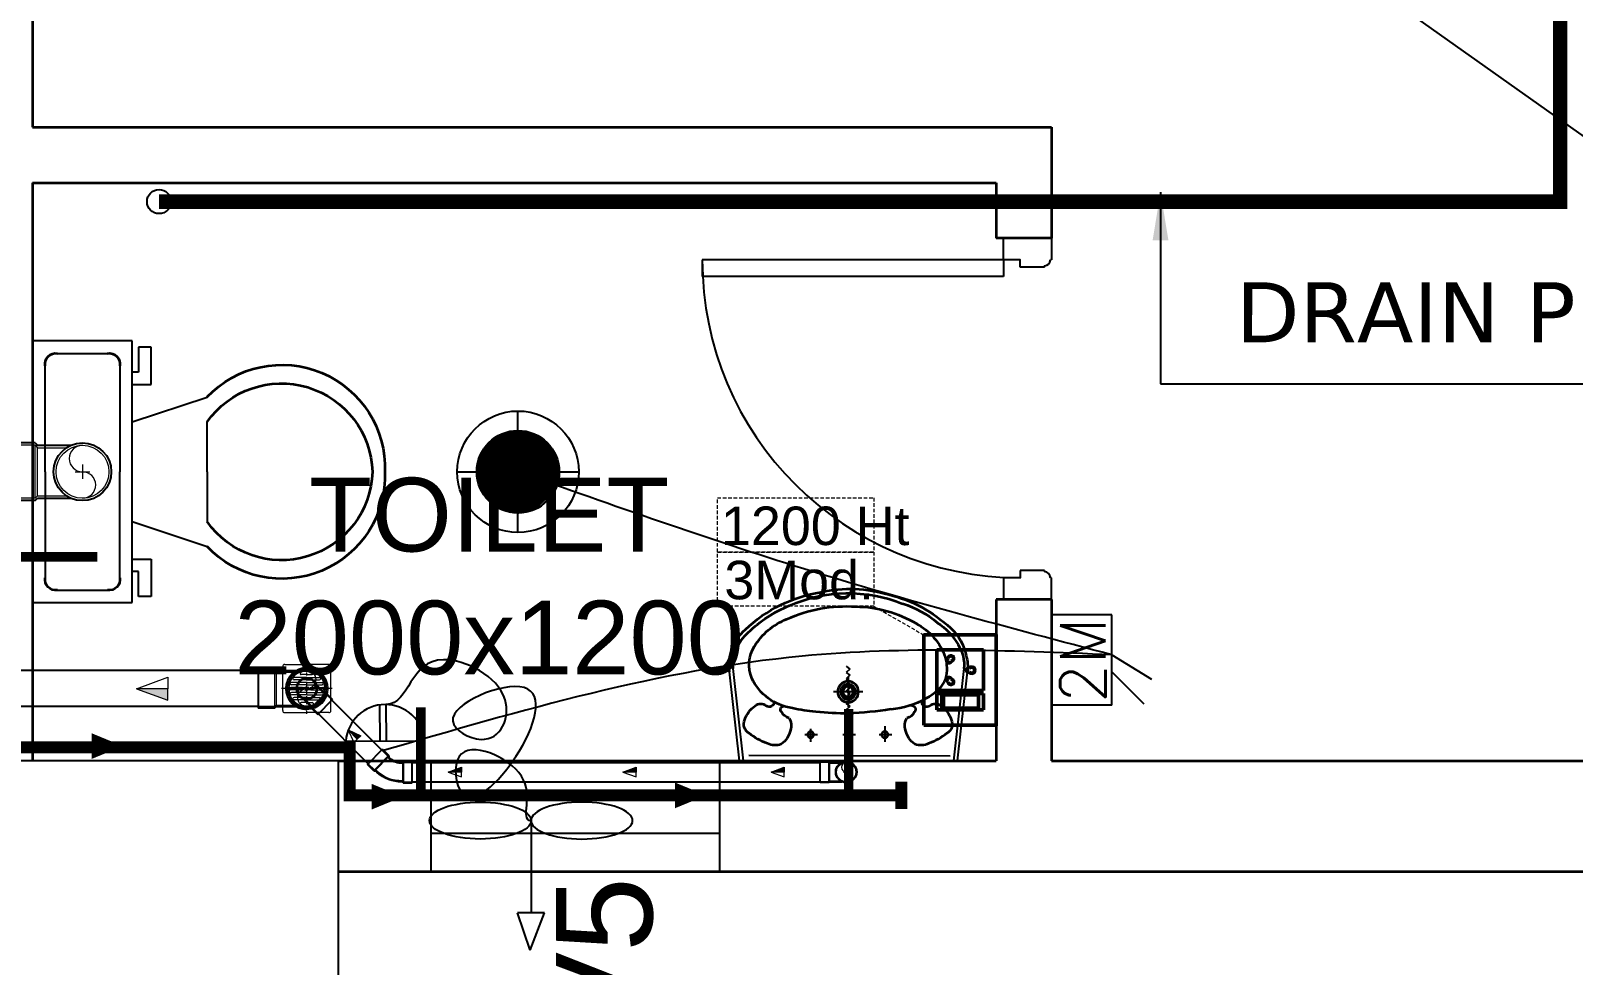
# Model space of a CAD drawing. Extents: x 3550807 to 4078732, y -628171 to -515859.
# Drawn here: x 3671651 to 3674852, y -608060 to -606121 of the extents above; entities that cross this region are included whole.
import ezdxf
from ezdxf import colors
from ezdxf.entities.mleader import LeaderData, LeaderLine
from ezdxf.math import Vec2, Vec3

# ---------------------------------------------------------------- set-up
doc = ezdxf.new("R2010")
doc.units = 0
doc.header["$LTSCALE"] = 6
doc.header["$MEASUREMENT"] = 0
for name, pattern in [('1', [0]), ('AI9-LType1', [1.875, 1.25, -0.625]), ('CENTER2', [1.125, 0.75, -0.125, 0.125, -0.125]), ('DASHED2', [0.375, 0.25, -0.125])]:
    doc.linetypes.add(name, pattern=pattern)
doc.layers.get('0').update_dxf_attribs({"linetype": 'CONTINUOUS'})
for name, color, linetype, lineweight in [('22-FTfix', 8, 'CONTINUOUS', 9), ('ELE-1 NO 6-16A RAW POWER SOCKET', 1, 'CONTINUOUS', 0), ('PHE-SP', 1, 'CONTINUOUS', 0), ('PL-SOFT  WATER SUPPLY PIPE', 162, 'CONTINUOUS', 9), ('PL-WATER PIPING', 1, 'CONTINUOUS', 9), ('WALL', 10, 'CONTINUOUS', 35), ('WALL LINE', 7, 'CONTINUOUS', 35)]:
    doc.layers.add(name, color=color, linetype=linetype, lineweight=lineweight)
for name, color, linetype in [('AC-AHU', 7, 'CONTINUOUS'), ('COL', 5, 'CONTINUOUS'), ('DIM', 7, 'CONTINUOUS'), ('DOOR', 44, 'CONTINUOUS'), ('ELE-12W LED', 1, 'CONTINUOUS'), ('ELE-12W LED @ 1', 1, 'CONTINUOUS'), ('ELE-2M RAW P.SB', 40, 'CONTINUOUS'), ('ELE-EXHAUST FAN', 10, 'CONTINUOUS'), ('JOINERY', 7, 'CONTINUOUS'), ('MEP_HVAC_DRAIN_PIPE', 7, 'CONTINUOUS'), ('MEP_HVAC_TEXT', 7, 'CONTINUOUS'), ('phe-text', 1, 'CONTINUOUS'), ('PL- WASTE PIPE', 6, 'CONTINUOUS'), ('PL-SOIL PIPE', 1, 'CONTINUOUS'), ('TEXT', 5, 'CONTINUOUS'), ('Window', 161, 'CONTINUOUS')]:
    doc.layers.add(name, color=color, linetype=linetype)
doc.layers.add('CFT_LOOPING', color=7, linetype='1', lineweight=0, true_color=0xd6d600)
doc.layers.add('ELE-LIGHTING WIRING', color=7, linetype='CONTINUOUS', true_color=0x63d7b6)
doc.styles.add('ARIAL', font='arial.ttf')
doc.styles.get("Standard").update_dxf_attribs({"font": 'SIMPLEX'})
doc.styles.add('VERDANA', font='verdana.ttf')
doc.dimstyles.new('TEXT', dxfattribs={"dimscale": 0, "dimtxt": 500, "dimasz": 100, "dimexe": 75, "dimexo": 100, "dimgap": 50, "dimtad": 0, "dimdec": 0, "dimzin": 0, "dimdsep": 46, "dimtxsty": 'ARIAL', "dimblk": 'OBLIQUE', "dimcen": 0.09, "dimdle": 100, "dimclrd": 256, "dimclre": 256, "dimclrt": 6, "dimadec": 0, "dimazin": 0, "dimtfac": 1, "dimtdec": 0, "dimtofl": 0, "dimtmove": 2, "dimatfit": 3, "dimfxl": 0, "dimfrac": 2, "dimtolj": 1, "dimtzin": 0, "dimarcsym": 0})

# ---------------------------------------------------------------- blocks, each defined once
blk = doc.blocks.new('750')
at = {"layer": 'DOOR', "color": 8}
for p, q in [((-50, 705), (-47.5, 705)), ((-35, 690), (-35, 692.5)), ((50, 45), (50, 80)), ((50, 80), (675, 80)), ((675, 45), (675, 80)), ((-50, 45), (-47.5, 45)), ((-35, 60), (-35, 57.5)), ((50, 45), (675, 45))]:
    blk.add_line(p, q, dxfattribs=at)
for points in [[(15, 690), (15, 705), (50, 705), (50, 750), (-50, 750), (-50, 705)], [(-35, 690), (15, 690)], [(15, 60), (15, 45), (50, 45), (50, 0), (-50, 0), (-50, 45)], [(-35, 60), (15, 60)]]:
    blk.add_lwpolyline(points, dxfattribs=at)
for centre, radius, start, end in [((-35, 705), 12.5, 180, 270), ((15, 45), 660, 0, 90), ((-35, 45), 12.5, 90, 180)]:
    blk.add_arc(centre, radius, start, end, dxfattribs=at)
blk = doc.blocks.new('rhej')
at = {"color": 8, "lineweight": 25}
for p, q in [((271.6, 188.9), (271.6, 266.4)), ((271.6, 266.4), (297.5, 266.4)), ((297.5, 266.4), (297.5, 214.7)), ((310.4, 279.4), (310.4, -263.7)), ((517.3, 279.4), (310.4, 279.4)), ((517.3, 7.8), (517.3, 279.4)), ((336.3, 227.7), (336.3, 7.8)), ((465.6, 253.5), (362.2, 253.5)), ((491.5, 7.8), (491.5, 227.7)), ((297.5, 214.7), (310.4, 214.7)), ((310.4, 111.3), (155.3, 163)), ((310.4, 188.9), (271.6, 188.9)), ((155.3, 7.8), (155.3, 111.3)), ((155.3, 7.8), (155.3, -95.6)), ((336.3, -212), (336.3, 7.8)), ((491.5, 7.8), (491.5, -212)), ((517.3, -263.7), (517.3, 7.8)), ((310.4, -95.6), (155.3, -147.3)), ((271.6, -173.2), (271.6, -250.8)), ((310.4, -173.2), (271.6, -173.2)), ((297.5, -250.8), (297.5, -199.1)), ((297.5, -199.1), (310.4, -199.1)), ((271.6, -250.8), (297.5, -250.8)), ((465.6, -237.9), (362.2, -237.9)), ((310.4, -263.7), (517.3, -263.7))]:
    blk.add_line(p, q, dxfattribs=at)
at = {"color": 8, "extrusion": (0, 0, -1)}
for centre, major_axis, start_param, end_param in [((0, 15.7), (151.4, -151.4), 2.319632, 4.738539), ((358.9, 230.9), (-16.2, -16.2), 0.643501, 2.498091), ((468.8, 230.9), (16.2, -16.2), 3.785094, 5.639684), ((0.9, 2.3), (-133.6, -133.6), 0.814663, 3.31238), ((0, 0), (-151.4, -151.4), 4.686239, 7.105146), ((0.9, 13.4), (-133.6, -133.6), 4.541602, 7.039318), ((358.9, -215.2), (-16.2, -16.2), -0.927295, 0.927295), ((468.8, -215.2), (16.2, -16.2), 5.35589, 7.21048)]:
    blk.add_ellipse(centre, major_axis=major_axis, ratio=1, start_param=start_param, end_param=end_param, dxfattribs=at)
blk = doc.blocks.new('u46')
at = {"color": 8, "lineweight": 25}
for p, q in [((-10.2, 228.4), (174.5, 249.1)), ((-10.2, 220.4), (181.2, 241.9)), ((-0.6, -208.9), (0.6, 208.9)), ((56.5, 80.8), (29.2, 80.8)), ((44.2, 92.9), (44.2, 66.7)), ((133.1, -27.2), (133.1, 33.1)), ((61.7, 1.6), (29.2, 1.6)), ((44.2, 13.7), (44.2, -12.6)), ((163.2, 3), (101.8, 3)), ((44.2, -61.1), (44.2, -87.4)), ((61.7, -73.2), (29.2, -73.2)), ((-10.2, -216.1), (181.2, -237.6)), ((-10.2, -224.1), (174.5, -244.8))]:
    blk.add_line(p, q, dxfattribs=at)
at = {"color": 8, "extrusion": (0, 0, -1)}
for centre, major_axis, start_param, end_param in [((187.7, 150.5), (0, 99.5), -0.132539, 0.848731), ((185.8, 147.6), (0.1, 94.4), -0.049658, 0.838116), ((144.8, 128.2), (1.1, 126.1), -1.238036, -0.892193), ((65.8, 198.9), (0, 20.7), -1.101507, 0.481509), ((57.5, 163.3), (-0.3, 56.9), 0.324902, 0.965135), ((208, 103.4), (0, 109.8), -1.431017, -0.436146), ((90.3, 184.5), (0, 17.9), 0.880684, 2.260744), ((189.6, 137.7), (0, 70.9), -0.405199, 0.56573), ((153.9, 79), (-0.2, 139.7), 0.557563, 1.193786), ((57.3, 20.1), (0, 275.4), 0.806541, 1.180915), ((49.5, 13.5), (-0.1, 293.9), 0.809856, 1.41441), ((56, 154.5), (0, 34), 4.33982, 5.202657), ((110.3, 167.2), (-6.08, 6.08), 4.867594, 6.265028), ((110.5, 165), (5.47, 5.47), 2.097053, 3.541809), ((64.6, 170.4), (0.3, 49.2), 3.359735, 4.09512), ((104.1, 117.8), (-0.2, 26.8), -1.278641, -0.487266), ((96.3, 135.9), (0, 7.39), -0.727724, 1.373337), ((13.1, 6.8), (0, 297.5), 1.141495, 1.637774), ((62.5, 153), (0, 31.9), 2.620328, 3.422401), ((387.1, 47.9), (-0.3, 296.4), -1.495794, -1.328336), ((35, 2.5), (0, 302.7), 1.155365, 1.952189), ((44.2, 80.8), (0.02, 6.43), 3.139035, 9.42222), ((820.2, -1), (0.1, 732.1), -1.56667, -1.474079), ((72.5, -1.7), (-0.1, 274.2), 1.346594, 1.865175), ((44.2, 1.6), (0.08, 6.43), 3.12883, 9.412015), ((888.1, 36.7), (0.8, 800.7), 4.558159, 4.668067), ((133.1, 3), (0, 21.6), 3.141254, 9.424439), ((133.1, 3), (-0.1, 15.5), 3.145308, 9.428493), ((133.1, 3), (0, 10.9), 3.142047372431534, 9.42523267961112), ((62.5, -10.9), (0, 247.5), 1.579809, 2.112792), ((44.2, -73.2), (0.02, 6.43), 3.139035, 9.42222), ((263.1, -73.7), (0.1, 166.8), 4.181112, 4.641559), ((56.1, -13.3), (0.2, 287), 1.808981, 2.322804), ((64.6, -163.9), (0.1, 49.2), -0.960797, -0.225412), ((62.5, -146.6), (-0.1, 31.9), -0.276767, 0.525307), ((104.1, -111.4), (0.2, 26.8), 3.628858, 4.420234), ((96.6, -128.2), (-0.03, 8.55), 1.455188, 3.796569), ((124.5, -51.6), (-0.2, 200.3), 1.868215, 2.281789), ((56, -148.1), (0, 34), 4.222121, 5.084958), ((110.3, -160.8), (-6.08, 6.08), 4.730546, 6.12798), ((111.3, -159.3), (6.17, 6.17), 4.354779, 6.027124), ((192.6, -126.1), (0, 80.1), 3.554495, 4.299548), ((163.1, -79.8), (0.2, 126), 2.054055, 2.802751), ((144.8, -121.8), (-0.3, 126.1), 4.027191, 4.373034), ((57.5, -156.9), (0.3, 56.9), 2.176458, 2.816691), ((90.3, -178.1), (0, 17.9), 0.880848, 2.260908), ((171.7, -117.2), (-0.1, 123.1), 2.127435, 2.640092), ((65.8, -192.5), (0, 20.7), 2.661884, 4.2449), ((181.2, -107), (0, 94.7), 2.890537, 3.362984), ((187.2, -138.1), (-0.1, 106), 2.310552, 2.942572), ((184.7, -162.2), (-0.1, 83.2), 2.850118, 3.264751), ((188.2, -159.7), (0, 78.1), 2.562376, 3.231693)]:
    blk.add_ellipse(centre, major_axis=major_axis, ratio=1, start_param=start_param, end_param=end_param, dxfattribs=at)
blk = doc.blocks.new('18W LED')
at = {"layer": 'ELE-12W LED @ 1'}
h = blk.add_hatch(dxfattribs=at)
h.set_pattern_fill('ANSI31', color=252)
h.set_pattern_definition([(45, (-1135553.9097, 459369.4158), (-2.24506403, 2.24506403), [])])
edge = h.paths.add_edge_path()
edge.add_arc((0, 0), 85.7, 0, 360)
at = {"layer": 'ELE-12W LED', "color": 1}
for p, q in [((0, -126.1), (0, 126.1)), ((-126.1, 0), (126.1, 0))]:
    blk.add_line(p, q, dxfattribs=at)
for radius in [126.1, 85.7]:
    blk.add_circle((0, 0), radius, dxfattribs=at)
blk = doc.blocks.new('A$C44D17E71')
at = {"layer": 'ELE-EXHAUST FAN', "color": 1}
for p, q in [((-13.3, 0.72), (-9.75, 2.1)), ((-9.75, 2.1), (-9.75, -0.48)), ((-13.3, 0.72), (-9.75, -0.48)), ((-0.97, 0.81), (-9.75, 0.81)), ((6.62, -9.32), (4.71, -9.31)), ((4.71, -9.31), (4.71, -16.8)), ((6.59, -16.81), (6.62, -9.32)), ((6.61, -12.95), (10.07, -12.97)), ((6.61, -13.55), (10.06, -13.57)), ((6.59, -16.81), (4.71, -16.8))]:
    blk.add_line(p, q, dxfattribs=at)
blk.add_ellipse((-0.97, 5.64), major_axis=(0, -4.83), ratio=0.36355, dxfattribs=at)
at = {"layer": 'ELE-EXHAUST FAN', "color": 1, "extrusion": (0, 0, -1)}
blk.add_ellipse((-0.97, -4.02), major_axis=(0, 4.83), ratio=0.36355, dxfattribs=at)
blk.add_ellipse((6.31, -13.06), major_axis=(0.02, 3.76), ratio=1, start_param=0.079283, end_param=3.06231, dxfattribs=at)
at = {"layer": 'ELE-EXHAUST FAN', "color": 1}
blk.add_open_spline([(-1.04, 0.81), (-0.79, -0.3), (3.44, 2.5), (7.59, -7.04), (-0.96, -5.98), (5.22, 0.41), (14.27, 3.09), (9.16, -9.39), (5.43, -2.53), (11.73, 0.02), (16.82, -10.79), (10.14, -10.71), (10.07, -12.97)], degree=3, knots=[0, 0, 0, 0, 6.261699, 12.352893, 15.787239, 21.858742, 28.752755, 35.678217, 39.225495, 45.354107, 53.693878, 67.421453, 67.421453, 67.421453, 67.421453], dxfattribs=at)
blk = doc.blocks.new('2M SB')
at = {"layer": 'ELE-2M RAW P.SB'}
for p, q in [((-133.8, 160), (-69.3, 265.2)), ((-88.2, 160), (-3.4, 244.9)), ((-240, 160), (-240, 0)), ((0, 160), (-240, 160)), ((0, 160), (0, 0))]:
    blk.add_line(p, q, dxfattribs=at)
blk.add_text('2M', height=120, rotation=180, dxfattribs=at).set_placement((-6, 143))
blk = doc.blocks.new('6-16A RAW POWER SOCKET 3M')
at = {"layer": 'ELE-1 NO 6-16A RAW POWER SOCKET', "lineweight": 50}
for p, q in [((0, 57.9), (72.3, 57.9)), ((0, 57.9), (72.3, 57.9)), ((0, 32.7), (0, 57.9)), ((0, 57.9), (0, 32.7)), ((7.9, 55.8), (64.4, 55.8)), ((7.9, 34.8), (7.9, 55.8)), ((61.9, 55.8), (61.9, 34.8)), ((64.4, 55.8), (64.4, 34.8)), ((72.3, 57.9), (72.3, 32.7)), ((72.3, 32.7), (0, 32.7)), ((0, 28.5), (0, -34.8)), ((72.3, 28.5), (0, 28.5)), ((64.4, 34.8), (7.9, 34.8)), ((72.3, -34.8), (72.3, 28.5)), ((0, -34.8), (72.3, -34.8))]:
    blk.add_line(p, q, dxfattribs=at)
blk.add_lwpolyline([(92, 82.1), (92, -57.5), (-19.7, -57.5), (-19.7, 82.1)], close=True, dxfattribs=at)
for centre, radius, start, end in [((18.3, -3.1), 4.93, 37.1584, 322.8416), ((23.3, -3.1), 3.14, 251.4031, 108.5969), ((50.3, 14.9), 4.24, 357.49, 264.7311), ((53.2, 11.6), 3.43, 194.9049, 67.3162), ((50.3, -21.2), 4.24, 95.2689, 2.51), ((53.2, -17.8), 3.43, 292.6838, 165.0951)]:
    blk.add_arc(centre, radius, start, end, dxfattribs=at)
blk = doc.blocks.new('RISER UP 100')
at = {"color": 0, "linetype": 'Continuous'}
for p, q in [((-98.5, 60), (-148.5, 60)), ((-148.5, -60), (-148.5, 60)), ((-98.5, 60), (-93.5, 55)), ((-93.5, 55), (-24, 55)), ((-98.5, -60), (-148.5, -60)), ((-98.5, -60), (-93.5, -55)), ((-93.5, -55), (-24, -55))]:
    blk.add_line(p, q, dxfattribs=at)
at = {"color": 8, "linetype": 'Continuous', "lineweight": 0, "ltscale": 0.005}
for p, q in [((-98.5, 55), (-148.5, 55)), ((-98.5, -55), (-98.5, 55)), ((-98.5, 55), (-93.5, 50)), ((-93.5, -50), (-93.5, 50)), ((-93.5, 50), (-33.2, 50)), ((-98.5, -55), (-148.5, -55)), ((-98.5, -55), (-93.5, -50)), ((-93.5, -50), (-33.2, -50))]:
    blk.add_line(p, q, dxfattribs=at)
at = {"color": 8, "linetype": 'CENTER2', "lineweight": 0}
for p, q in [((-15, 0), (15, 0)), ((0, 15), (0, -15))]:
    blk.add_line(p, q, dxfattribs=at)
at = {"color": 0, "linetype": 'Continuous'}
blk.add_circle((0, 0), 60, dxfattribs=at)
at = {"color": 8, "linetype": 'Continuous', "lineweight": 0, "ltscale": 0.005}
blk.add_circle((0, 0), 55, dxfattribs=at)
at = {"color": 8, "linetype": 'Continuous', "lineweight": 0}
for centre, start, end in [((0, 27.5), 90, 270), ((0, -27.5), 270, 90)]:
    blk.add_arc(centre, 27.5, start, end, dxfattribs=at)
blk = doc.blocks.new('A$C525867A1')
at = {"layer": '22-FTfix', "color": 1, "lineweight": 0}
for p, q in [((-3.7, 76.6), (-40.1, 40.1)), ((76.4, 3.7), (3.3, 76.6)), ((-76.6, 3.5), (-40.1, 40.1)), ((42, 42.1), (-42, -42.1)), ((-3.5, -76.4), (-76.6, -3.4)), ((76.4, -3.3), (39.9, -39.8)), ((3.4, -76.4), (39.9, -39.8))]:
    blk.add_line(p, q, dxfattribs=at)
at = {"layer": '22-FTfix', "color": 1, "linetype": 'AI9-LType1', "lineweight": 0}
blk.add_line((42, -41.9), (-42.2, 42.1), dxfattribs=at)
at = {"layer": '22-FTfix', "color": 3, "lineweight": 0}
for p, q in [((-18.4, 18.3), (2.7, 39.5)), ((-18.4, 18.3), (-39.5, -2.8)), ((-10.4, 10.4), (-35.8, -15.1)), ((-14.5, 14.5), (-35.7, -6.6)), ((-23.3, 23.2), (-32.4, 14)), ((-6.5, 6.5), (-31.9, -18.9)), ((-23.3, 23.2), (-14.1, 32.4)), ((-14.5, 14.5), (6.6, 35.7)), ((-10.4, 10.4), (15, 35.8)), ((-6.5, 6.5), (18.9, 32)), ((-1.9, 1.2), (-1.5, 1.5)), ((-1.4, 0.7), (-1.9, 1.2)), ((-1.2, 1.9), (-1.5, 1.5)), ((-0.7, 1.4), (-1.2, 1.9)), ((1.2, 1.9), (0.7, 1.4)), ((1.9, 1.2), (1.2, 1.9)), ((1.9, 1.2), (1.4, 0.7)), ((5.2, 9.3), (24.6, 28.7)), ((6.5, -6.5), (31.9, 18.9)), ((9.2, 5.2), (28.6, 24.6)), ((10.4, -10.4), (35.8, 15.1)), ((14.5, -14.5), (35.7, 6.6)), ((18.4, -18.3), (39.5, 2.8)), ((-9.2, -5.2), (-28.6, -24.6)), ((-5.2, -9.3), (-24.6, -28.7)), ((6.5, -6.5), (-18.9, -32)), ((10.4, -10.4), (-15, -35.8)), ((14.5, -14.5), (-6.6, -35.7)), ((18.4, -18.3), (-2.7, -39.5)), ((-1.9, -1.2), (-1.4, -0.7)), ((-1.2, -1.9), (-1.9, -1.2)), ((-1.2, -1.9), (-0.7, -1.4)), ((1.2, -1.9), (0.7, -1.4)), ((1.2, -1.9), (1.5, -1.5)), ((1.9, -1.2), (1.4, -0.7)), ((1.9, -1.2), (1.5, -1.5)), ((23.3, -23.2), (14.1, -32.4)), ((23.3, -23.2), (32.4, -14))]:
    blk.add_line(p, q, dxfattribs=at)
at = {"layer": '22-FTfix', "color": 1, "lineweight": 0}
blk.add_circle((-0.1, 0.1), 49.4, dxfattribs=at)
at = {"layer": '22-FTfix', "color": 3, "lineweight": 0}
for centre, radius in [((0, 0), 45.2), ((-0.1, -0.1), 44.9), ((0, 0), 4.18), ((0, 0), 3.93)]:
    blk.add_circle(centre, radius, dxfattribs=at)
at = {"layer": '22-FTfix', "color": 1, "lineweight": 0}
for points in [[(3.3, 76.6), (1.4, 78.5), (-1.8, 78.5), (-3.7, 76.6)], [(-76.6, 3.5), (-78.5, 1.6), (-78.5, -1.5), (-76.6, -3.4)], [(76.4, -3.3), (78.3, -1.4), (78.3, 1.8), (76.4, 3.7)], [(-3.5, -76.4), (-1.6, -78.3), (1.5, -78.3), (3.4, -76.4)]]:
    blk.add_open_spline(points, degree=3, dxfattribs=at)
for points in [[(-35.3, 35.2), (-15.9, 54.6), (15.5, 54.6), (35, 35.3), (54.4, 15.9), (54.4, -15.6), (35, -35)], [(-35.3, 35.2), (-54.6, 15.8), (-54.6, -15.7), (-35.2, -35), (-15.8, -54.4), (15.7, -54.4), (35, -35)]]:
    blk.add_open_spline(points, degree=3, knots=[0, 0, 0, 0, 1, 1, 1, 2, 2, 2, 2], dxfattribs=at)
at = {"layer": '22-FTfix', "color": 3, "lineweight": 0}
for points in [[(-17.2, 36.7), (-21.4, 34.7), (-25.3, 32), (-28.7, 28.6)], [(-28.7, 28.6), (-32, 25.3), (-34.8, 21.4), (-36.8, 17.1)], [(-1.4, -0.7), (-1, -0.3), (-1, 0.3), (-1.4, 0.7)], [(-0.7, 1.4), (-0.3, 1), (0.3, 1), (0.7, 1.4)], [(1.4, 0.7), (1, 0.3), (1, -0.3), (1.4, -0.7)], [(0.7, -1.4), (0.3, -1), (-0.3, -1), (-0.7, -1.4)], [(17.2, -36.7), (21.4, -34.7), (25.3, -32), (28.7, -28.6)], [(28.7, -28.6), (32, -25.3), (34.8, -21.4), (36.8, -17.1)]]:
    blk.add_open_spline(points, degree=3, dxfattribs=at)
for points in [[(-14.1, 32.4), (-13, 33.4), (-13, 35.2), (-14.1, 36.2), (-14.9, 37), (-16.1, 37.2), (-17.2, 36.7)], [(6.6, 35.7), (7.6, 36.7), (7.6, 38.5), (6.6, 39.5), (5.5, 40.6), (3.8, 40.6), (2.7, 39.5)], [(18.9, 32), (19.9, 33), (19.9, 34.8), (18.9, 35.8), (17.8, 36.9), (16.1, 36.9), (15, 35.8)], [(-36.8, 17.1), (-37.4, 15.7), (-36.8, 14.1), (-35.5, 13.5), (-34.4, 13), (-33.2, 13.2), (-32.4, 14)], [(5.2, 9.3), (4.1, 8.1), (4.1, 6.3), (5.2, 5.2), (6.3, 4.1), (8.1, 4.1), (9.2, 5.2)], [(28.6, 24.6), (29.7, 25.7), (29.7, 27.6), (28.6, 28.7), (27.5, 29.8), (25.7, 29.8), (24.6, 28.7)], [(35.8, 15.1), (36.8, 16.2), (36.8, 17.9), (35.8, 18.9), (34.7, 20), (33, 20), (31.9, 18.9)], [(39.5, 2.8), (40.6, 3.9), (40.5, 5.6), (39.5, 6.6), (38.4, 7.7), (36.7, 7.7), (35.7, 6.6)], [(-39.5, -2.8), (-40.6, -3.9), (-40.5, -5.6), (-39.5, -6.6), (-38.4, -7.7), (-36.7, -7.7), (-35.7, -6.6)], [(-35.8, -15.1), (-36.8, -16.2), (-36.8, -17.9), (-35.8, -18.9), (-34.7, -20), (-33, -20), (-31.9, -18.9)], [(-28.6, -24.6), (-29.7, -25.7), (-29.7, -27.6), (-28.6, -28.7), (-27.5, -29.8), (-25.7, -29.8), (-24.6, -28.7)], [(-18.9, -32), (-19.9, -33), (-19.9, -34.8), (-18.9, -35.8), (-17.8, -36.9), (-16.1, -36.9), (-15, -35.8)], [(-5.2, -9.3), (-4.1, -8.1), (-4.1, -6.3), (-5.2, -5.2), (-6.3, -4.1), (-8.1, -4.1), (-9.2, -5.2)], [(-6.6, -35.7), (-7.6, -36.7), (-7.6, -38.4), (-6.6, -39.5), (-5.5, -40.6), (-3.8, -40.6), (-2.7, -39.5)], [(14.1, -32.4), (13, -33.4), (13, -35.1), (14.1, -36.2), (14.9, -37), (16.1, -37.2), (17.2, -36.7)], [(36.8, -17.1), (37.4, -15.7), (36.8, -14.1), (35.5, -13.5), (34.4, -13), (33.2, -13.2), (32.4, -14)]]:
    blk.add_open_spline(points, degree=3, knots=[0, 0, 0, 0, 1, 1, 1, 2, 2, 2, 2], dxfattribs=at)
blk = doc.blocks.new('G$C6D3250BF')
at = {"layer": 'PL- WASTE PIPE', "linetype": 'ByBlock', "ltscale": 5, "xscale": -0.08841918452952499, "yscale": 0.08841918454157253, "zscale": 0.08841918448567115, "rotation": 225.0593839872961}
blk.add_blockref('A$C525867A1', (0, 0), dxfattribs=at)
blk = doc.blocks.new('A$C0B1B3CFA')
at = {"layer": 'PHE-SP'}
h = blk.add_hatch(color=7, dxfattribs=at)
h.dxf.hatch_style = 1
h.paths.add_polyline_path([(-0.0495, 0.0226), (-0.0495, 0), (0.0124, 0)])
at = {"layer": 'PHE-SP', "color": 7}
for points in [[(-0.0495, 0), (0.0124, 0), (-0.0495, 0.0226), (-0.0495, 0)], [(-0.0495, 0), (0.0124, 0), (-0.0495, -0.0226), (-0.0495, 0)]]:
    blk.add_lwpolyline(points, dxfattribs=at)
blk = doc.blocks.new('Z$W@#3BD47561')
at = {"layer": 'PHE-SP', "xscale": 49.00933755098914, "yscale": 49.00933755098914, "zscale": 49.00933755098914, "rotation": 270}
blk.add_blockref('A$C0B1B3CFA', (0, 0), dxfattribs=at)
blk = doc.blocks.new('Z$W@#4AA511D8')
at = {"layer": 'phe-text', "linetype": 'ByBlock', "lineweight": -2, "ltscale": 0.5, "xscale": 0.0244727334018079, "yscale": 0.0244727334018079, "zscale": 0.0244727334018079, "rotation": 270}
blk.add_blockref('Z$W@#3BD47561', (0.0148, 0), dxfattribs=at)
blk = doc.blocks.new('100 ELBOW')
at = {"color": 0, "linetype": 'Continuous'}
for p, q in [((-77.3, 0.5), (-85.9, -8)), ((72.2, 60.9), (66.6, 55.2)), ((72.2, 60.9), (123.7, 60.9)), ((123.7, 60.9), (123.7, -60.9)), ((-94.1, -8), (-130.6, -44.4)), ((-130.6, -44.4), (-44.4, -130.6)), ((-94.1, -8), (-85.9, -8)), ((-0.4, -78.2), (-8, -85.8)), ((-8, -94.1), (-8, -85.8)), ((72.2, -60.9), (66.4, -55.1)), ((72.2, -60.9), (123.7, -60.9)), ((-8, -94.1), (-44.4, -130.6))]:
    blk.add_line(p, q, dxfattribs=at)
at = {"color": 8, "linetype": 'Continuous', "lineweight": 0, "ltscale": 0.005}
for p, q in [((68.7, -49.1), (68.7, 49.1)), ((74.6, 55), (68.9, 49.3)), ((74.6, -55), (74.6, 55)), ((74.6, 55), (123.7, 55)), ((-91.7, -13.9), (-126.4, -48.6)), ((-91.7, -13.9), (-13.9, -91.7)), ((-91.7, -13.9), (-83.3, -13.9)), ((-83.4, -13.9), (-13.9, -83.3)), ((-4.5, -73.9), (-13.9, -83.3)), ((-13.9, -91.7), (-13.9, -83.3)), ((74.6, -55), (68.9, -49.3)), ((74.6, -55), (123.7, -55)), ((-13.9, -91.7), (-48.6, -126.4))]:
    blk.add_line(p, q, dxfattribs=at)
at = {"color": 8, "linetype": 'Continuous', "ltscale": 0.005}
blk.add_line((-72.3, -2.8), (-73.3, -3.7), dxfattribs=at)
at = {"color": 8, "linetype": 'Continuous', "lineweight": 0, "ltscale": 0.005}
for centre, radius, start, end in [((61.5, -148.1), 197.5, 87.86176, 137.18), ((60.9, -147.1), 98.2, 85.3383, 131.76601)]:
    blk.add_arc(centre, radius, start, end, dxfattribs=at)
at = {"color": 0, "linetype": 'Continuous'}
for centre, radius, start, end in [((61.6, -148.2), 203.5, 88.5977, 133.05078), ((60.9, -147.1), 92.3, 86.66432, 131.66432)]:
    blk.add_arc(centre, radius, start, end, dxfattribs=at)
blk = doc.blocks.new('aa')
at = {"layer": 'PL- WASTE PIPE', "color": 4, "ltscale": 5}
for p, q in [((-2.731, 0.107), (-2.562, -0.107)), ((-2.562, -0.107), (-2.353, 0.107)), ((-2.353, 0.107), (-2.184, -0.107)), ((-2.184, -0.107), (-1.975, 0.107)), ((-1.975, 0.107), (-1.806, -0.107)), ((-1.806, -0.107), (-1.597, 0.107)), ((-1.597, 0.107), (-1.428, -0.107)), ((-1.428, -0.107), (-1.219, 0.107)), ((-1.219, 0.107), (-1.05, -0.107)), ((-1.05, -0.107), (-0.841, 0.107)), ((-0.841, 0.107), (-0.672, -0.107)), ((-0.672, -0.107), (-0.463, 0.107)), ((-0.463, 0.107), (-0.294, -0.107)), ((-0.294, -0.107), (-0.085, 0.107)), ((-0.085, 0.107), (0.085, -0.107)), ((0.085, -0.107), (0.294, 0.107)), ((0.294, 0.107), (0.463, -0.107)), ((0.463, -0.107), (0.672, 0.107)), ((0.672, 0.107), (0.841, -0.107)), ((0.841, -0.107), (1.05, 0.107)), ((1.05, 0.107), (1.219, -0.107)), ((1.219, -0.107), (1.428, 0.107)), ((1.428, 0.107), (1.597, -0.107)), ((1.597, -0.107), (1.806, 0.107)), ((1.806, 0.107), (1.975, -0.107)), ((1.975, -0.107), (2.184, 0.107)), ((2.184, 0.107), (2.353, -0.107)), ((2.353, -0.107), (2.562, 0.107)), ((2.562, 0.107), (2.731, -0.107)), ((2.731, -0.107), (2.94, 0.107)), ((2.94, 0.107), (3.109, -0.107)), ((3.109, -0.107), (3.318, 0.107)), ((3.318, 0.107), (3.487, -0.107)), ((3.487, -0.107), (3.696, 0.107))]:
    blk.add_line(p, q, dxfattribs=at)
blk = doc.blocks.new('_Oblique')
at = {"color": 0, "linetype": 'ByBlock', "lineweight": -2}
blk.add_line((-0.5, -0.5), (0.5, 0.5), dxfattribs=at)

msp = doc.modelspace()

# ---------------------------------------------------------------- linework, layer by layer
at = {"layer": 'CFT_LOOPING', "color": 7, "linetype": 'DASHED2', "ltscale": 5}
msp.add_line((3673400.6, -607315.4), (3673504.5, -607375.1), dxfattribs=at)
for points in [[(3673075.8, -607090.4), (3673400.6, -607090.4), (3673400.6, -607202.9), (3673075.8, -607202.9)], [(3673075.8, -607202.9), (3673400.6, -607202.9), (3673400.6, -607315.4), (3673075.8, -607315.4)]]:
    msp.add_lwpolyline(points, close=True, dxfattribs=at)
at = {"layer": 'COL', "color": 8}
msp.add_lwpolyline([(3672289.5, -607636.3), (3671539.5, -607636.3), (3671539.5, -608386.3), (3672289.5, -608386.3)], close=True, dxfattribs=at)
at = {"layer": 'DIM', "linetype": 'ByBlock'}
msp.add_line((3649917.5, -588619.7), (3694998.7, -620631.1), dxfattribs=at)
at = {"layer": 'ELE-LIGHTING WIRING', "linetype": 'ByBlock'}
for points in [[(3673894.5, -607416.2), (3673255.4, -607237.9), (3672662, -607036.3)], [(3673894.5, -607416.2), (3673252.1, -607419), (3672380.1, -607615.8)]]:
    msp.add_spline(points, degree=3, dxfattribs=at)
at = {"layer": 'MEP_HVAC_DRAIN_PIPE', "linetype": 'ByBlock', "const_width": 30}
msp.add_lwpolyline([(3674825.2, -604813.8), (3674825.2, -606475.6), (3671917, -606475.6)], dxfattribs=at)
at = {"layer": 'MEP_HVAC_DRAIN_PIPE', "linetype": 'ByBlock'}
msp.add_circle((3671917, -606475.6), 25, dxfattribs=at)
at = {"layer": 'PL- WASTE PIPE', "linetype": 'ByBlock', "ltscale": 5}
for p, q in [((3672122.5, -607448.8), (3671122, -607448.8)), ((3672122.5, -607523.8), (3671122, -607523.8))]:
    msp.add_line(p, q, dxfattribs=at)
at = {"layer": 'PL- WASTE PIPE', "color": 4, "linetype": 'ByBlock', "ltscale": 5}
for p, q in [((3672275.9, -607510.4), (3672379.4, -607613.9)), ((3672247.6, -607538.7), (3672351.2, -607642.2)), ((3672442.3, -607639.6), (3673289.1, -607639.6)), ((3672442.3, -607679.6), (3673289.1, -607679.6))]:
    msp.add_line(p, q, dxfattribs=at)
at = {"layer": 'PL-SOFT  WATER SUPPLY PIPE', "color": 5, "const_width": 20}
for points in [[(3671788.9, -607213.1), (3671606.5, -607213.1)], [(3672460.4, -607525.5), (3672460.4, -607708)], [(3673348.3, -607528.6), (3673348.3, -607711.1)]]:
    msp.add_lwpolyline(points, dxfattribs=at)
at = {"layer": 'PL-SOFT  WATER SUPPLY PIPE', "color": 3, "const_width": 25}
for points in [[(3671268.7, -607709.4), (3671506.5, -607709.4), (3671506.5, -607608), (3672312.7, -607608), (3672312.7, -607708), (3673457.7, -607708)], [(3673457.7, -607736.2), (3673457.7, -607679.7)]]:
    msp.add_lwpolyline(points, dxfattribs=at)
at = {"layer": 'PL-WATER PIPING', "color": 61, "true_color": 0xd8e58c}
for points in [[(3671777.1, -607605.7, 53.3, 0, 0), (3671841.9, -607605.7, 0, 0, 0)], [(3672358.2, -607710.7, 53.3, 0, 0), (3672423, -607710.7, 0, 0, 0)], [(3672987.9, -607708, 53.3, 0, 0), (3673052.7, -607708, 0, 0, 0)]]:
    msp.add_lwpolyline(points, format="xyseb", dxfattribs=at)
at = {"layer": 'WALL', "color": 8, "linetype": 'ByBlock'}
for p, q in [((3671654.5, -601711.3), (3671654.5, -606321.3)), ((3671654.5, -606321.3), (3673769.5, -606321.3)), ((3673769.5, -606321.3), (3673769.5, -606551.5)), ((3671654.5, -606436.3), (3671654.5, -607636.3)), ((3671654.5, -606436.3), (3673654.5, -606436.3)), ((3673654.5, -606436.3), (3673654.5, -606551.5)), ((3673769.5, -606551.5), (3673654.5, -606551.5)), ((3673654.5, -607301.3), (3673654.5, -607636.3)), ((3673769.5, -607301.3), (3673654.5, -607301.3)), ((3673769.5, -607301.3), (3673769.5, -607636.3)), ((3672289.5, -607636.3), (3673654.5, -607636.3)), ((3673769.5, -607636.3), (3677834.5, -607636.3)), ((3672289.5, -607866.3), (3677834.5, -607866.3))]:
    msp.add_line(p, q, dxfattribs=at)
at = {"layer": 'WALL', "color": 8, "lineweight": 0}
msp.add_line((3671654.5, -607636.3), (3671909.5, -607636.3), dxfattribs=at)
at = {"layer": 'Window', "color": 8, "linetype": 'Continuous'}
for points in [[(3673081, -607866.3), (3673081, -607636.3), (3672481, -607636.3), (3672481, -607866.3)], [(3673081, -607786.3), (3673081, -607716.3), (3672481, -607716.3), (3672481, -607786.3)]]:
    msp.add_lwpolyline(points, close=True, dxfattribs=at)

# ---------------------------------------------------------------- block references
at = {"layer": 'DOOR', "color": 8, "rotation": 180}
msp.add_blockref('750', (3673719.5, -606551.3), dxfattribs=at)
at = {"layer": 'ELE-1 NO 6-16A RAW POWER SOCKET', "linetype": 'ByBlock', "xscale": 1.343246120226769, "yscale": 1.343246120226769, "zscale": 1.343246120226769, "rotation": 180}
msp.add_blockref('6-16A RAW POWER SOCKET 3M', (3673628.1, -607452.3), dxfattribs=at)
at = {"layer": 'ELE-12W LED', "color": 6}
msp.add_blockref('18W LED', (3672662, -607036.3), dxfattribs=at)
at = {"layer": 'ELE-2M RAW P.SB', "color": 6, "xscale": 0.7812500000005363, "yscale": 0.7812500000005363, "zscale": 0.7812500000005363, "rotation": 269.9999999999998}
msp.add_blockref('2M SB', (3673769.5, -607520.7), dxfattribs=at)
at = {"layer": 'ELE-EXHAUST FAN', "xscale": -21.82094173196808, "yscale": 21.82094173196808, "zscale": 21.82094173196808, "rotation": 270}
msp.add_blockref('A$C44D17E71', (3672671.4, -607739.1), dxfattribs=at)
at = {"layer": 'PL- WASTE PIPE', "linetype": 'ByBlock', "ltscale": 5, "xscale": -0.6804665603485838, "yscale": 0.6804665603485838, "zscale": 0.6804665595408722, "rotation": 180}
msp.add_blockref('RISER UP 100', (3672223.6, -607486.4), dxfattribs=at)
at = {"layer": 'PL- WASTE PIPE', "linetype": 'ByBlock', "xscale": -34.18592693661901, "yscale": 34.18592693661901, "zscale": 34.18592693661901, "rotation": 89.99999999999973}
msp.add_blockref('aa', (3673346.8, -607533.3), dxfattribs=at)
at = {"layer": 'PL- WASTE PIPE', "color": 4, "linetype": 'ByBlock', "ltscale": 5}
for name, p, xscale, yscale, zscale, rotation in [('RISER UP 100', (3672223.6, -607486.4), -0.3637807491883915, 0.3637807491883917, 0.3637807487565851, 315.0083907360718), ('100 ELBOW', (3672397.2, -607659.7), -0.3636363632719107, 0.3636363639668353, 0.3636363635952907, 180.1840548731599), ('RISER UP 100', (3673343.2, -607659.6), 0.3637807491883915, 0.3637807491883915, 0.3637807487565851, 359.9916092639283)]:
    msp.add_blockref(name, p, dxfattribs=dict(at, xscale=xscale, yscale=yscale, zscale=zscale, rotation=rotation))
at = {"layer": 'PL-SOIL PIPE', "color": 1, "linetype": 'Continuous', "xscale": 0.9980176218446795, "yscale": 0.9980176218446795, "zscale": 0.9980176218446795}
msp.add_blockref('RISER UP 100', (3671758, -607036.3), dxfattribs=at)
at = {"layer": 'PL-SOIL PIPE', "color": 1, "linetype": 'Continuous'}
for p, xscale, yscale, zscale, rotation in [((3671870.4, -607486.7), 876.8658294741394, 876.8658294741394, 876.8658294741394, 0.1299954999209551), ((3672309.2, -607571.8), -368.8935589147082, 368.8935589147087, 368.8935589147086, 134.6925068153382), ((3672517.1, -607659.6), -368.8935589147083, 368.8935589147088, 368.8935589147086, 179.9999999998882), ((3672879.9, -607659.6), -368.8935589147083, 368.8935589147088, 368.8935589147086, 179.9999999998882), ((3673187.2, -607659.6), -368.8935589147083, 368.8935589147088, 368.8935589147086, 179.9999999998882)]:
    msp.add_blockref('Z$W@#4AA511D8', p, dxfattribs=dict(at, xscale=xscale, yscale=yscale, zscale=zscale, rotation=rotation))
at = {"layer": 'WALL', "color": 8, "linetype": 'ByBlock'}
for name, p, rotation in [('rhej', (3672171.9, -607028.5), 180), ('u46', (3673350.2, -607626.1), 90)]:
    msp.add_blockref(name, p, dxfattribs=dict(at, rotation=rotation))
at = {"layer": 'WALL LINE', "xscale": -10.00000000046566, "yscale": 10.00000000046566, "zscale": 10.00000000046566, "rotation": 180}
msp.add_blockref('G$C6D3250BF', (3672223.6, -607486.4), dxfattribs=at)

# ---------------------------------------------------------------- texts
at = {"layer": 'DIM', "color": 8, "insert": (3672602.2, -607253.9, -101230.8), "char_height": 153, "width": 1626.956, "attachment_point": 5, "style": 'ARIAL'}
msp.add_mtext('TOILET\\P2000x1200', dxfattribs=at)
at = {"layer": 'JOINERY', "color": 8, "style": 'ARIAL', "width": 1}
msp.add_text('V5', height=200, rotation=90, dxfattribs=at).set_placement((3672940.8, -608219.2))
at = {"layer": 'MEP_HVAC_TEXT', "color": 0, "insert": (3675119.6, -606642.9), "char_height": 125, "width": 1718.699, "attachment_point": 3, "rotation": 359.9931, "style": 'VERDANA'}
msp.add_mtext('{\\C256;DRAIN PIPE}', dxfattribs=at)
at = {"layer": 'TEXT', "color": 7, "char_height": 80, "attachment_point": 1}
for s, insert, width in [('\\A1;{\\fArial|b0|i0|c0|p34;1200 Ht\\P}', (3673083.3, -607108.5), 8957.987), ('\\A1;{\\fArial|b0|i0|c0|p34;3Mod.\\P}', (3673090.3, -607221), 352.575)]:
    msp.add_mtext(s, dxfattribs=dict(at, insert=insert, width=width))

# ---------------------------------------------------------------- leaders
at = {"layer": 'AC-AHU', "linetype": 'ByBlock'}
msp.add_leader([(3673995.6, -606456.2), (3673995.6, -606854.1), (3675215.6, -606854.1)], dimstyle='TEXT', override={"dimscale": 1, "dimtxt": 200, "dimasz": 100}, dxfattribs=at)
at = {"layer": 'PL-SOIL PIPE', "color": 1, "linetype": 'Continuous'}
ml = msp.add_multileader_mtext('Standard', dxfattribs=at)
ml.set_content('', color=1)
ml.set_leader_properties()
ml.build(insert=Vec2(0, 0))
ml.multileader.update_dxf_attribs({"text_right_attachment_type": 6, "dogleg_length": 418.4, "arrow_head_size": 150})
ctx = ml.context
ctx.base_point, ctx.arrow_head_size, ctx.plane_origin, ctx.plane_x_axis = Vec3(3671932.7, -608412.4), 150, Vec3(3671512.6, -608414.4), Vec3(-1, 0)
ctx.right_attachment, ctx.text_align_type = 6, 2
notes = []
notes.append((ctx, [(0, (1, 1, 0), (3671510.3, -608414.4), (1, 0), 418.4, [(0, [(3671404.7, -607919.3)], 0, [])])]))
ctx.mtext.insert, ctx.mtext.width, ctx.mtext.alignment = Vec3(3671930.7, -608410.4), 248.491, 3
for ctx, leaders in notes:
    for number, flags, end, landing, length, lines in leaders:
        leader = LeaderData()
        leader.index, (leader.has_last_leader_line, leader.has_dogleg_vector, leader.attachment_direction) = number, flags
        leader.last_leader_point, leader.dogleg_vector, leader.dogleg_length = Vec3(end), Vec3(landing), length
        for number, points, colour, breaks in lines:
            line = LeaderLine()
            line.index, line.vertices, line.color, line.breaks = number, Vec3.list(points), colors.encode_raw_color(colour), breaks
            leader.lines.append(line)
        ctx.leaders.append(leader)

doc.saveas('drawing.dxf')
